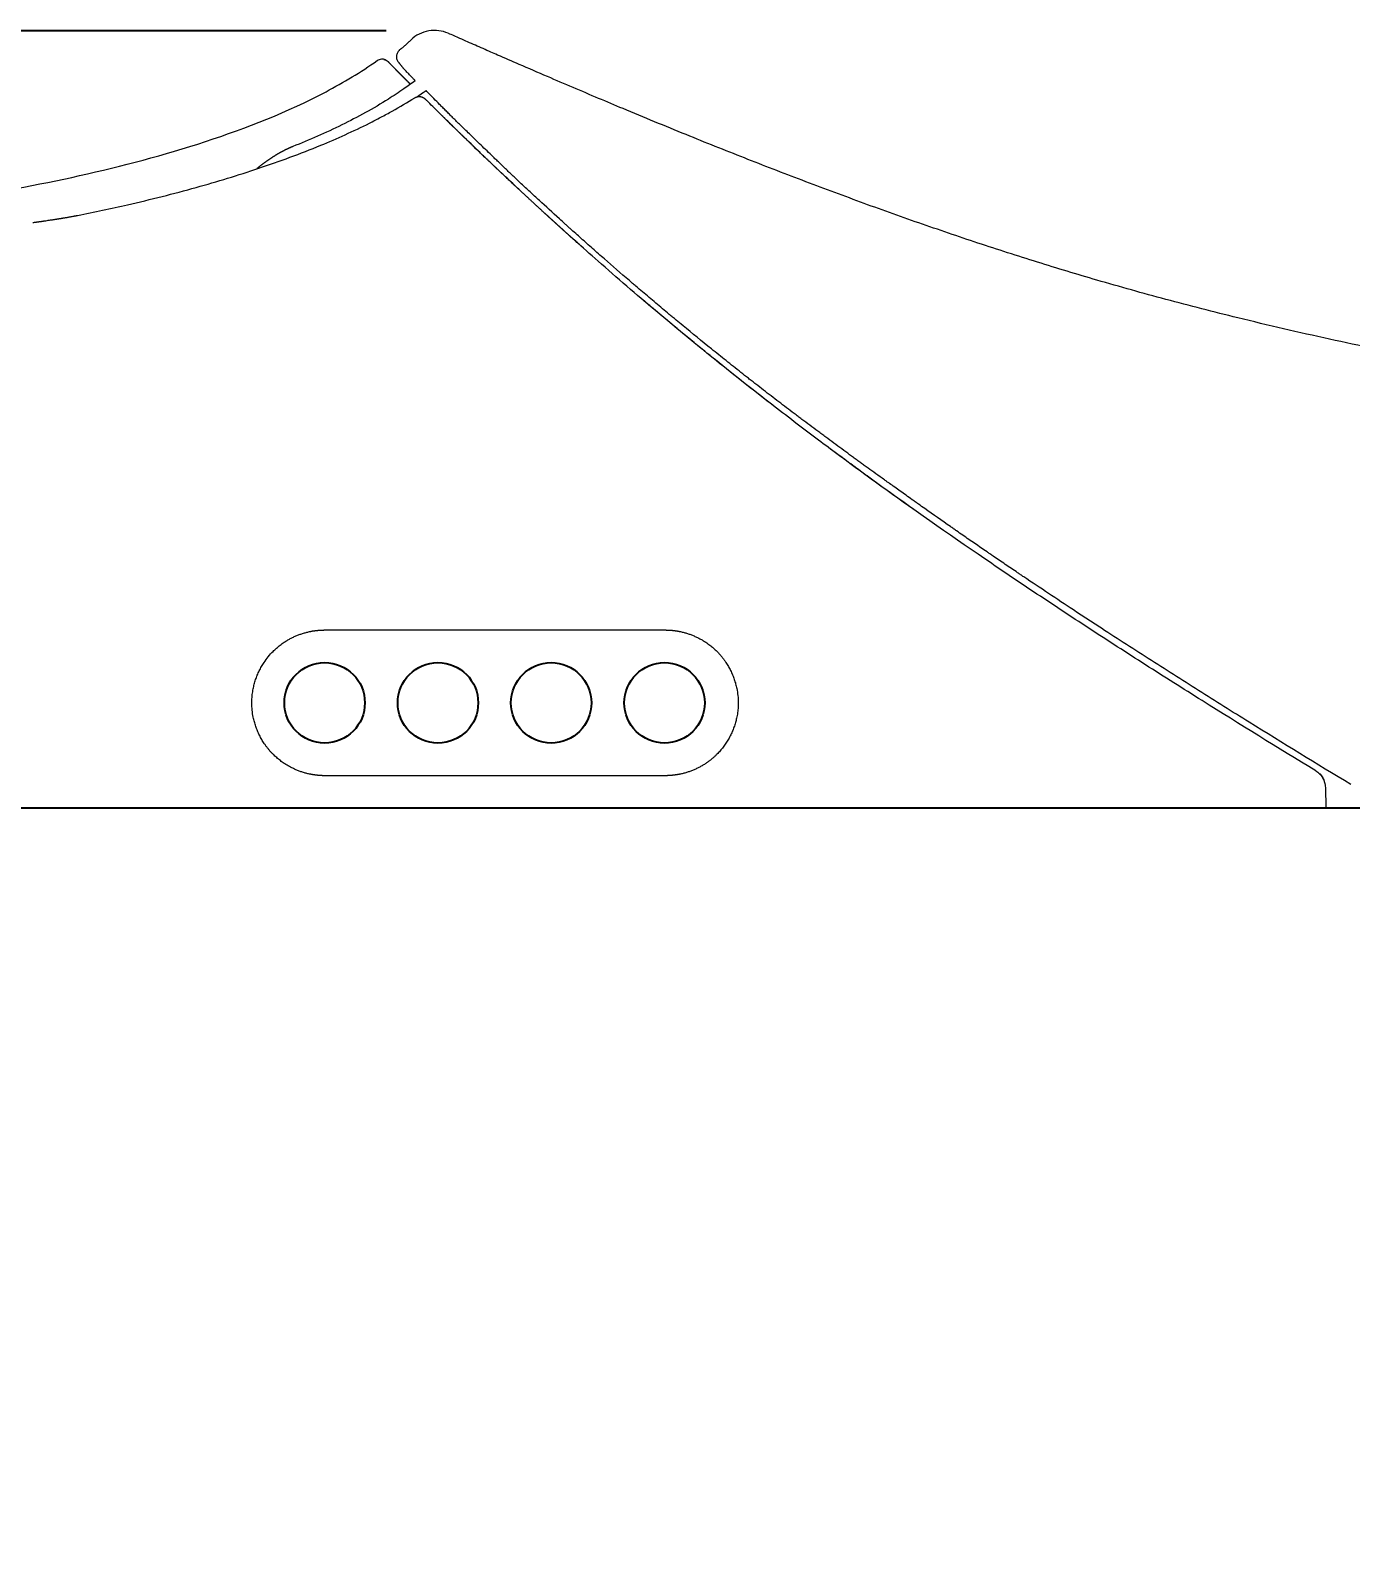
# Model space of a CAD drawing. Header units: millimetres. Extents: x 0 to 1800, y -67 to 2530.
# Drawn here: x 358.6 to 591.6, y 531 to 797.8 of the extents above; entities that cross this region are included whole.
import ezdxf

# ---------------------------------------------------------------- set-up
doc = ezdxf.new("R2010")
doc.units = ezdxf.units.MM
for name, color, linetype in [('내부선 및 부속', 4, 'Continuous'), ('외형선', 3, 'Continuous'), ('치수선', 7, 'Continuous')]:
    doc.layers.add(name, color=color, linetype=linetype)
doc.styles.add('____', font='')
doc.styles.get('____').set_extended_font_data('굴림')
doc.dimstyles.new('MSADIM', dxfattribs={"dimtxt": 33, "dimasz": 17, "dimexe": 10, "dimexo": 7.5, "dimgap": 10, "dimtad": 0, "dimtih": 1, "dimtoh": 1, "dimdec": 0, "dimzin": 1, "dimdsep": 46, "dimtxsty": '____', "dimcen": 11.25, "dimadec": 0, "dimazin": 0, "dimtfac": 1, "dimtdec": 0, "dimtix": 1, "dimtmove": 0, "dimatfit": 3, "dimfxl": 0, "dimtolj": 1, "dimtzin": 1, "dimarcsym": 0})

# ---------------------------------------------------------------- blocks, each defined once
blk = doc.blocks.new('*D1')
at = {"layer": '치수선', "color": 0, "linetype": 'Continuous', "lineweight": -2}
for p, q in [((421.43, 797.69), (87.74, 797.69)), ((97.74, 780.69), (97.74, 561.99)), ((97.74, 297.65), (97.74, 516.36)), ((216.7, 280.65), (87.74, 280.65))]:
    blk.add_line(p, q, dxfattribs=at)
at = {"layer": '치수선', "color": 0, "linetype": 'Continuous'}
for points in [[(94.91, 780.69), (100.57, 780.69), (97.74, 797.69)], [(94.91, 297.65), (100.57, 297.65), (97.74, 280.65)]]:
    blk.add_solid(points, dxfattribs=at)
at = {"layer": '치수선', "color": 0, "linetype": 'Continuous', "insert": (97.74, 539.17), "char_height": 25, "attachment_point": 5, "style": '____'}
blk.add_mtext('\\A1;520', dxfattribs=at)

msp = doc.modelspace()

# ---------------------------------------------------------------- linework, layer by layer
at = {"layer": '내부선 및 부속', "linetype": 'Continuous', "lineweight": 18}
for p, q in [((442.1, 772.3), (442.1, 772.3)), ((444.69, 769.87), (444.69, 769.87)), ((587.14, 664.22), (587.2, 660.65))]:
    msp.add_line(p, q, dxfattribs=at)
at = {"layer": '내부선 및 부속'}
msp.add_line((263.22, 660.65), (587.2, 660.65), dxfattribs=at)
for centre in [(410.55, 679.16), (430.55, 679.15), (450.53, 679.15), (470.53, 679.15)]:
    msp.add_circle(centre, 7.1, dxfattribs=at)
at = {"layer": '내부선 및 부속', "linetype": 'Continuous', "lineweight": 18}
for points, knots in [([(432.37, 797.26), (431.83, 797.5), (430.71, 797.81), (428.9, 797.78), (427.19, 797.21), (426.24, 796.53), (425.81, 796.13)], [0, 0, 0, 0, 0.244512, 0.5, 0.755488, 1, 1, 1, 1]), ([(862.59, 706.78), (859.32, 707.12), (851.85, 707.9), (840.31, 709.12), (828.07, 710.44), (816.2, 711.74), (804.66, 713.01), (793.47, 714.27), (782.62, 715.5), (771.34, 716.8), (759.9, 718.14), (748.58, 719.48), (738.46, 720.69), (729.53, 721.77), (721.16, 722.79), (712.8, 723.82), (703.8, 724.94), (694.16, 726.15), (683.74, 727.47), (672.5, 728.92), (660.42, 730.57), (647.49, 732.44), (633.73, 734.59), (619.13, 737.07), (603.73, 739.95), (587.8, 743.26), (572.8, 746.74), (559.13, 750.24), (547.35, 753.53), (536.3, 756.87), (525.83, 760.24), (515.42, 763.78), (505.08, 767.48), (494.81, 771.31), (484.57, 775.27), (474.03, 779.49), (465.47, 783.02), (458.83, 785.81), (454.39, 787.69), (449.72, 789.69), (445.29, 791.61), (441.95, 793.05), (439.37, 794.18), (437.15, 795.16), (434.66, 796.25), (433.08, 796.95), (432.4, 797.25)], [0, 0, 0, 0, 0.022269, 0.050971, 0.07875, 0.10579, 0.13204, 0.157512, 0.182203, 0.206113, 0.234597, 0.260384, 0.283444, 0.303774, 0.32138, 0.340683, 0.360941, 0.382911, 0.406604, 0.432198, 0.459788, 0.489359, 0.520848, 0.554324, 0.589827, 0.627124, 0.664724, 0.694303, 0.722873, 0.747717, 0.772631, 0.797519, 0.82234, 0.847125, 0.871876, 0.896888, 0.924115, 0.934723, 0.945745, 0.956861, 0.96915, 0.978549, 0.98152, 0.988266, 0.995007, 1, 1, 1, 1]), ([(257.97, 760.8), (271.63, 761.21), (300.63, 762.62), (344.76, 767.24), (382.49, 774.94), (407.26, 784.65), (416.94, 790.42), (419.81, 792.44)], [0, 0, 0, 0, 0.246189, 0.522496, 0.798803, 0.936957, 1, 1, 1, 1]), ([(421.32, 792.56), (421.2, 792.61), (420.96, 792.69), (420.57, 792.71), (420.17, 792.63), (419.93, 792.5), (419.81, 792.42)], [0, 0, 0, 0, 0.246382, 0.481009, 0.733632, 1, 1, 1, 1]), ([(423.74, 794.26), (423.6, 794.13), (423.42, 793.91), (423.28, 793.55), (423.22, 793.25), (423.22, 792.95), (423.31, 792.57), (423.44, 792.32), (423.56, 792.17)], [0, 0, 0, 0, 0.239819, 0.368593, 0.5, 0.631407, 0.760181, 1, 1, 1, 1]), ([(425.19, 788.78), (425.18, 788.79), (425.16, 788.81), (425.12, 788.85), (425.08, 788.88), (425.05, 788.92), (425.01, 788.96), (424.98, 788.99), (424.95, 789.02), (424.91, 789.06), (424.88, 789.09), (424.85, 789.12), (424.81, 789.16), (424.78, 789.19), (424.75, 789.22), (424.72, 789.25), (424.69, 789.28), (424.66, 789.31), (424.63, 789.34), (424.6, 789.37), (424.57, 789.4), (424.54, 789.43), (424.51, 789.46), (424.49, 789.49), (424.46, 789.51), (424.43, 789.54), (424.41, 789.57), (424.38, 789.59), (424.35, 789.62), (424.33, 789.64), (424.3, 789.67), (424.28, 789.69), (424.25, 789.72), (424.23, 789.74), (424.21, 789.77), (424.18, 789.79), (424.16, 789.81), (424.14, 789.84), (424.12, 789.86), (424.09, 789.88), (424.07, 789.9), (424.05, 789.92), (424.03, 789.95), (424.01, 789.97), (423.99, 789.99), (423.97, 790.01), (423.95, 790.03), (423.93, 790.05), (423.91, 790.07), (423.89, 790.08), (423.87, 790.1), (423.86, 790.12), (423.84, 790.14), (423.82, 790.16), (423.8, 790.18), (423.79, 790.19), (423.77, 790.21), (423.75, 790.23), (423.74, 790.24), (423.72, 790.26), (423.71, 790.27), (423.69, 790.29), (423.68, 790.3), (423.66, 790.32), (423.65, 790.33), (423.63, 790.35), (423.62, 790.36), (423.6, 790.38), (423.59, 790.39), (423.58, 790.4), (423.56, 790.42), (423.55, 790.43), (423.54, 790.44), (423.53, 790.45), (423.52, 790.47), (423.5, 790.48), (423.49, 790.49), (423.48, 790.5), (423.47, 790.51), (423.46, 790.52), (423.45, 790.53), (423.44, 790.54), (423.43, 790.55), (423.42, 790.56), (423.41, 790.57), (423.4, 790.58), (423.39, 790.59), (423.38, 790.6), (423.37, 790.61), (423.36, 790.62), (423.36, 790.63), (423.35, 790.64), (423.34, 790.64), (423.33, 790.65), (423.32, 790.66), (423.32, 790.67), (423.31, 790.67), (423.3, 790.68), (423.3, 790.69), (423.29, 790.69), (423.28, 790.7), (423.28, 790.71), (423.27, 790.71), (423.27, 790.72), (423.26, 790.72), (423.26, 790.73), (423.25, 790.73), (423.25, 790.74), (423.24, 790.74), (423.24, 790.75), (423.23, 790.75), (423.23, 790.76), (423.22, 790.76), (423.22, 790.76), (423.22, 790.77), (423.21, 790.77), (423.21, 790.78), (423.21, 790.78), (423.2, 790.78), (423.2, 790.78), (423.18, 790.8), (423.13, 790.86), (423.03, 790.95), (422.91, 791.08), (422.76, 791.24), (422.58, 791.41), (422.44, 791.56), (422.32, 791.67), (422.25, 791.75), (422.19, 791.81), (422.15, 791.85), (422.11, 791.89), (422.09, 791.91), (422.07, 791.93), (422.06, 791.95), (422.02, 791.98), (421.98, 792.02), (421.94, 792.07), (421.9, 792.1), (421.87, 792.13), (421.84, 792.16), (421.82, 792.18), (421.81, 792.2), (421.8, 792.2), (421.8, 792.21), (421.8, 792.21)], [0, 0, 0, 0, 0.006127, 0.012208, 0.018242, 0.024229, 0.03017, 0.036064, 0.041911, 0.047711, 0.053465, 0.059172, 0.064832, 0.070445, 0.076012, 0.081532, 0.087005, 0.092431, 0.097811, 0.103144, 0.10843, 0.11367, 0.118862, 0.124008, 0.129108, 0.13416, 0.139166, 0.144125, 0.149038, 0.153903, 0.158722, 0.163494, 0.16822, 0.172898, 0.17753, 0.182116, 0.186654, 0.191146, 0.195591, 0.199989, 0.204341, 0.208646, 0.212904, 0.217115, 0.22128, 0.225397, 0.229469, 0.233493, 0.237471, 0.241402, 0.245286, 0.249123, 0.252914, 0.256658, 0.260355, 0.264006, 0.26761, 0.271167, 0.274677, 0.278141, 0.281558, 0.284928, 0.288251, 0.291528, 0.294758, 0.297941, 0.301078, 0.304167, 0.30721, 0.310207, 0.313156, 0.316059, 0.318915, 0.321724, 0.324487, 0.327203, 0.329872, 0.332494, 0.33507, 0.337599, 0.340081, 0.342517, 0.344905, 0.347247, 0.349543, 0.351791, 0.353993, 0.356148, 0.358256, 0.360318, 0.362333, 0.364301, 0.366222, 0.368097, 0.369925, 0.371706, 0.37344, 0.375128, 0.376769, 0.378363, 0.379911, 0.381412, 0.382866, 0.384273, 0.385634, 0.386948, 0.388215, 0.389435, 0.390609, 0.391736, 0.392816, 0.393849, 0.394836, 0.395776, 0.396669, 0.397516, 0.398316, 0.399069, 0.399775, 0.400435, 0.401047, 0.41594, 0.440779, 0.475564, 0.520295, 0.574973, 0.639596, 0.674495, 0.704947, 0.730953, 0.752514, 0.769628, 0.782295, 0.78775, 0.796692, 0.809121, 0.84009, 0.871072, 0.896173, 0.921274, 0.946375, 0.971476, 0.982512, 0.993548, 1, 1, 1, 1]), ([(425.65, 788.32), (425.62, 788.35), (425.5, 788.46), (425.32, 788.65), (425.1, 788.87), (424.91, 789.06), (424.74, 789.23), (424.59, 789.39), (424.45, 789.52), (424.33, 789.64), (424.23, 789.74), (424.15, 789.83), (424.08, 789.9), (424.03, 789.95), (424.01, 789.97), (424, 789.98)], [0, 0, 0, 0, 0.031675, 0.118735, 0.205961, 0.293358, 0.374645, 0.455795, 0.536812, 0.617698, 0.698458, 0.779096, 0.859616, 0.940022, 1, 1, 1, 1]), ([(426.53, 788.9), (426.5, 788.93), (426.47, 788.96), (426.44, 788.99), (426.31, 789.13), (426.19, 789.26), (425.97, 789.49), (425.87, 789.59), (425.68, 789.78), (425.51, 789.97), (425.35, 790.13), (425.21, 790.28), (425.14, 790.35), (424.96, 790.54), (424.75, 790.76), (424.63, 790.89), (424.57, 790.94), (424.57, 790.95), (424.55, 790.97), (424.53, 790.99), (424.52, 790.99), (424.52, 790.99), (424.52, 790.99), (424.52, 790.99)], [-0.023789, -0.023789, -0.023789, -0.023789, 0, 0, 0, 0.102124, 0.102124, 0.191864, 0.191864, 0.281605, 0.371345, 0.371345, 0.461085, 0.461085, 0.640565, 0.820046, 0.820046, 0.864916, 0.864916, 0.909786, 0.999526, 0.999526, 1, 1, 1, 1]), ([(426.53, 788.9), (425.87, 788.41), (425.2, 787.93), (423.63, 786.84), (422.72, 786.24), (421.8, 785.66)], [0.0542677, 0.0542677, 0.0542677, 0.0542677, 0.4621708, 0.4621708, 1, 1, 1, 1]), ([(425.68, 788.29), (425.67, 788.3), (425.63, 788.34), (425.55, 788.41), (425.45, 788.51), (425.36, 788.61), (425.27, 788.69), (425.22, 788.75), (425.19, 788.78)], [0, 0, 0, 0, 0.039085, 0.259728, 0.466138, 0.658319, 0.836272, 1, 1, 1, 1]), ([(426.88, 786.07), (426.92, 786.1), (426.96, 786.12), (427, 786.15), (427, 786.15), (427, 786.15), (427, 786.15), (427, 786.16), (427.02, 786.17), (427.04, 786.18), (427.06, 786.2), (427.08, 786.21), (427.1, 786.23), (427.12, 786.24), (427.14, 786.26), (427.16, 786.27), (427.18, 786.29), (427.2, 786.3), (427.22, 786.32), (427.24, 786.33), (427.26, 786.35), (427.28, 786.36), (427.3, 786.38), (427.32, 786.39), (427.34, 786.4), (427.36, 786.42), (427.38, 786.43), (427.4, 786.45), (427.42, 786.46), (427.44, 786.48), (427.46, 786.49), (427.48, 786.51), (427.5, 786.52), (427.52, 786.54), (427.55, 786.55), (427.57, 786.56), (427.59, 786.58), (427.61, 786.59), (427.63, 786.61), (427.65, 786.62), (427.67, 786.64), (427.69, 786.65), (427.71, 786.67), (427.73, 786.68), (427.75, 786.69), (427.78, 786.71), (427.8, 786.72), (427.83, 786.74), (427.86, 786.77), (427.91, 786.8), (427.95, 786.83), (427.99, 786.85), (428.04, 786.88), (428.08, 786.91), (428.13, 786.94), (428.17, 786.97), (428.21, 786.99), (428.26, 787.02), (428.3, 787.05), (428.34, 787.08), (428.38, 787.1), (428.42, 787.13), (428.44, 787.14), (428.45, 787.15)], [-0.0739521, -0.0739521, -0.0739521, -0.0739521, 0, 0, 0, 0, 0, 0, 0.0125767, 0.0251351, 0.0376761, 0.0502009, 0.0627103, 0.0752055, 0.0876876, 0.1001575, 0.1126164, 0.1250652, 0.1375051, 0.1499371, 0.1623623, 0.1747818, 0.1871965, 0.1996076, 0.2120162, 0.2244233, 0.23683, 0.2492374, 0.2616465, 0.2740584, 0.2864742, 0.2988949, 0.3113216, 0.3237555, 0.3361974, 0.3486486, 0.36111, 0.3735828, 0.3860679, 0.3985665, 0.4110796, 0.4236082, 0.4361533, 0.4487161, 0.4612974, 0.4738985, 0.4865202, 0.4991637, 0.5256986, 0.5521589, 0.5785542, 0.6048942, 0.6311884, 0.6574466, 0.6836787, 0.7098944, 0.7361036, 0.7623162, 0.7885421, 0.814791, 0.8410728, 0.8673973, 0.8857914, 0.8857914, 0.8857914, 0.8857914]), ([(591.62, 664.76), (585.62, 668.38), (579.64, 672.04), (572.2, 676.67), (570.71, 677.59), (567.74, 679.45), (563.29, 682.25), (555.89, 686.95), (550.01, 690.75), (546.71, 692.9), (546.34, 693.14), (545.61, 693.62), (544.51, 694.34), (541.95, 696.02), (538.29, 698.45), (535.37, 700.4), (533.73, 701.5), (533.55, 701.63), (533.19, 701.87), (532.64, 702.24), (531.37, 703.1), (529.93, 704.08), (528.68, 704.93), (528.14, 705.3), (527.78, 705.54), (527.61, 705.66), (526.72, 706.27), (525.29, 707.25), (523.51, 708.48), (522.42, 709.23), (521.88, 709.61), (521.7, 709.74), (521.33, 710), (519.68, 711.15), (517.58, 712.63), (515.7, 713.95), (515.24, 714.28), (515.15, 714.35), (514.96, 714.48), (514.68, 714.67), (513.68, 715.39), (512.09, 716.52), (510.65, 717.55), (509.85, 718.12), (509.64, 718.27), (509.5, 718.37), (509.43, 718.42), (509.08, 718.67), (507.76, 719.61), (506.64, 720.42), (505.57, 721.2), (505.35, 721.35), (504.93, 721.66), (504.5, 721.97), (504.07, 722.29), (503.63, 722.61), (503.41, 722.77), (502.29, 723.59), (501.36, 724.27), (499.94, 725.32), (499.22, 725.85), (498.51, 726.38), (498.03, 726.73), (497.8, 726.91), (496.62, 727.78), (495.46, 728.65), (494.31, 729.51), (493.97, 729.77), (493.74, 729.94), (493.06, 730.45), (491.59, 731.57), (489.33, 733.29), (487.54, 734.68), (486.43, 735.54), (486.21, 735.72), (485.76, 736.06), (485.1, 736.58), (483.56, 737.8), (482.25, 738.83), (480.52, 740.21), (479.66, 740.9), (477.1, 742.96), (475.01, 744.67), (472.77, 746.52), (472.16, 747.02), (471.86, 747.27), (471.76, 747.36), (471.56, 747.52), (470.66, 748.27), (468.97, 749.69), (467.02, 751.34), (465.86, 752.32), (465.28, 752.82), (465.09, 752.98), (464.71, 753.31), (462.99, 754.78), (461.33, 756.22), (459.56, 757.77), (459.21, 758.07), (458.52, 758.68), (457.49, 759.59), (455.82, 761.08), (454.36, 762.38), (453.57, 763.1), (453.25, 763.39), (453.09, 763.53), (452.62, 763.96), (451.06, 765.37), (449.57, 766.74), (448.16, 768.04), (447.88, 768.29), (447.33, 768.8), (446.53, 769.55), (445.76, 770.27), (444.76, 771.2), (444.28, 771.65), (443.35, 772.53), (442.45, 773.38), (441.41, 774.38), (440.81, 774.96), (440.51, 775.24), (440.42, 775.33), (440.23, 775.52), (439.37, 776.35), (438.39, 777.3), (437.58, 778.08), (437.27, 778.39), (437.12, 778.54), (436.66, 778.98), (436.08, 779.54), (435.48, 780.13), (435.16, 780.44), (435.03, 780.56), (434.97, 780.62), (434.78, 780.8), (434.17, 781.39), (433.62, 781.94), (433.09, 782.47), (432.99, 782.57), (432.78, 782.78), (432.47, 783.08), (431.97, 783.58), (431.59, 783.97), (431.21, 784.34), (431.03, 784.53), (430.49, 785.07), (430.15, 785.41), (429.83, 785.74), (429.34, 786.24), (428.88, 786.71), (428.45, 787.15)], [0, 0, 0, 0, 0.0625, 0.0625, 0.078125, 0.078125, 0.09375, 0.125, 0.15625, 0.15625, 0.160156, 0.160156, 0.164063, 0.171875, 0.1875, 0.203125, 0.203125, 0.205078, 0.205078, 0.207031, 0.210938, 0.21875, 0.222656, 0.224609, 0.224609, 0.226563, 0.226563, 0.234375, 0.242188, 0.246094, 0.246094, 0.248047, 0.248047, 0.25, 0.265625, 0.269531, 0.269531, 0.270508, 0.270508, 0.271484, 0.273438, 0.28125, 0.289063, 0.291016, 0.291992, 0.291992, 0.292969, 0.292969, 0.296875, 0.3125, 0.3125, 0.316406, 0.316406, 0.320313, 0.324219, 0.324219, 0.328125, 0.328125, 0.34375, 0.34375, 0.351563, 0.355469, 0.355469, 0.359375, 0.359375, 0.375, 0.378906, 0.378906, 0.380859, 0.382813, 0.390625, 0.40625, 0.421875, 0.421875, 0.425781, 0.425781, 0.429688, 0.4375, 0.453125, 0.453125, 0.46875, 0.46875, 0.5, 0.507813, 0.511719, 0.511719, 0.513672, 0.513672, 0.515625, 0.53125, 0.546875, 0.554688, 0.554688, 0.558594, 0.558594, 0.5625, 0.59375, 0.59375, 0.601563, 0.601563, 0.609375, 0.625, 0.640625, 0.644531, 0.644531, 0.648438, 0.648438, 0.65625, 0.6875, 0.6875, 0.695313, 0.695313, 0.703125, 0.71875, 0.71875, 0.734375, 0.734375, 0.75, 0.765625, 0.773438, 0.773438, 0.777344, 0.777344, 0.78125, 0.8125, 0.820313, 0.820313, 0.828125, 0.828125, 0.84375, 0.859375, 0.863281, 0.863281, 0.867188, 0.867188, 0.875, 0.90625, 0.90625, 0.914063, 0.914063, 0.921875, 0.9375, 0.953125, 0.953125, 0.96875, 0.96875, 1, 1, 1, 1.047307, 1.047307, 1.047307, 1.047307]), ([(421.8, 785.66), (419.15, 783.99), (416.39, 782.48), (412.16, 780.4), (409.31, 779.09), (406.41, 777.88), (404.95, 777.29)], [0, 0, 0, 0, 0.5, 0.5, 0.75, 1, 1, 1, 1]), ([(418.44, 781.41), (419.12, 781.75), (419.8, 782.1), (421.15, 782.82), (421.82, 783.18), (423.83, 784.3), (425.14, 785.07), (426.44, 785.88)], [0, 0, 0, 0, 0.25, 0.25, 0.5, 0.5, 1, 1, 1, 1]), ([(426.44, 785.88), (426.44, 785.88), (426.46, 785.89), (426.47, 785.9), (426.49, 785.91), (426.51, 785.92), (426.53, 785.93), (426.55, 785.94), (426.56, 785.95), (426.58, 785.96), (426.6, 785.97), (426.62, 785.98), (426.64, 785.98), (426.66, 785.99), (426.68, 786), (426.7, 786.01), (426.72, 786.02), (426.75, 786.03), (426.77, 786.03), (426.79, 786.04), (426.81, 786.05), (426.83, 786.05), (426.86, 786.06), (426.88, 786.07), (426.9, 786.07), (426.93, 786.08), (426.95, 786.08), (426.98, 786.09), (427, 786.09), (427.03, 786.09), (427.05, 786.1), (427.08, 786.1), (427.1, 786.1), (427.13, 786.11), (427.15, 786.11), (427.18, 786.11), (427.2, 786.11), (427.23, 786.11), (427.26, 786.11), (427.28, 786.11), (427.31, 786.11), (427.34, 786.11), (427.37, 786.11), (427.39, 786.1), (427.42, 786.1), (427.45, 786.1), (427.48, 786.09), (427.5, 786.09), (427.53, 786.08), (427.56, 786.08), (427.59, 786.07), (427.62, 786.06), (427.64, 786.05), (427.67, 786.05), (427.7, 786.04), (427.73, 786.03), (427.76, 786.02), (427.79, 786.01), (427.81, 786), (427.84, 785.98), (427.87, 785.97), (427.9, 785.96), (427.92, 785.94), (427.95, 785.93), (427.98, 785.91), (428.01, 785.9), (428.03, 785.88), (428.06, 785.86), (428.09, 785.85), (428.11, 785.83), (428.14, 785.81), (428.17, 785.79), (428.19, 785.77), (428.22, 785.75), (428.24, 785.72), (428.27, 785.7), (428.28, 785.69), (428.29, 785.68)], [0, 0, 0, 0, 0.009894, 0.019882, 0.029962, 0.040136, 0.050402, 0.060762, 0.071214, 0.08176, 0.092399, 0.103131, 0.113957, 0.124876, 0.135888, 0.146994, 0.158193, 0.169486, 0.180871, 0.19235, 0.203922, 0.215587, 0.227345, 0.239196, 0.251139, 0.263176, 0.275305, 0.287526, 0.29984, 0.312247, 0.324746, 0.337339, 0.350024, 0.362803, 0.375674, 0.388638, 0.401696, 0.414846, 0.428089, 0.441424, 0.454852, 0.468373, 0.481986, 0.495692, 0.50949, 0.523379, 0.537362, 0.551436, 0.565603, 0.579862, 0.594215, 0.60866, 0.623199, 0.63783, 0.652554, 0.667371, 0.682282, 0.697284, 0.71238, 0.727568, 0.742848, 0.758221, 0.773685, 0.789242, 0.804891, 0.820631, 0.836465, 0.852392, 0.868412, 0.884526, 0.900735, 0.917039, 0.933438, 0.949934, 0.966525, 0.983214, 1, 1, 1, 1]), ([(433.29, 780.75), (433.02, 781.01), (432.44, 781.58), (431.54, 782.46), (430.57, 783.42), (429.58, 784.4), (428.82, 785.15), (428.4, 785.57), (428.29, 785.68)], [0, 0, 0, 0, 0.129752, 0.296719, 0.481912, 0.688694, 0.920326, 1, 1, 1, 1]), ([(434.47, 779.6), (434.45, 779.62), (434.41, 779.66), (434.35, 779.72), (434.28, 779.79), (434.22, 779.85), (434.16, 779.91), (434.09, 779.97), (434.03, 780.03), (433.97, 780.09), (433.91, 780.15), (433.84, 780.21), (433.78, 780.27), (433.72, 780.33), (433.66, 780.39), (433.6, 780.45), (433.54, 780.51), (433.48, 780.57), (433.41, 780.63), (433.35, 780.69), (433.29, 780.75), (433.23, 780.81), (433.17, 780.87), (433.11, 780.93), (433.05, 780.98), (433, 781.04), (432.94, 781.1), (432.88, 781.16), (432.82, 781.21), (432.76, 781.27), (432.7, 781.33), (432.64, 781.39), (432.59, 781.44), (432.53, 781.5), (432.47, 781.56), (432.41, 781.61), (432.36, 781.67), (432.3, 781.72), (432.24, 781.78), (432.18, 781.83), (432.13, 781.89), (432.07, 781.94), (432.02, 782), (431.96, 782.05), (431.9, 782.11), (431.85, 782.16), (431.79, 782.22), (431.74, 782.27), (431.68, 782.33), (431.63, 782.38), (431.57, 782.43), (431.52, 782.49), (431.47, 782.54), (431.41, 782.59), (431.36, 782.65), (431.31, 782.7), (431.25, 782.75), (431.2, 782.8), (431.15, 782.85), (431.11, 782.89), (431.09, 782.91)], [0, 0, 0, 0, 0.017251, 0.034501, 0.05175, 0.068999, 0.086248, 0.103496, 0.120744, 0.137991, 0.155238, 0.172484, 0.18973, 0.206976, 0.224221, 0.241466, 0.25871, 0.275954, 0.293198, 0.310442, 0.327685, 0.344927, 0.36217, 0.379412, 0.396653, 0.413895, 0.431136, 0.448377, 0.465618, 0.482858, 0.500098, 0.517338, 0.534578, 0.551817, 0.569057, 0.586296, 0.603535, 0.620773, 0.638012, 0.65525, 0.672489, 0.689727, 0.706965, 0.724202, 0.74144, 0.758678, 0.775915, 0.793153, 0.81039, 0.827628, 0.844865, 0.862102, 0.87934, 0.896577, 0.913814, 0.931051, 0.948288, 0.965526, 0.982763, 1, 1, 1, 1]), ([(366.96, 765.14), (369.91, 765.73), (376.93, 767.22), (387.62, 769.9), (399.01, 773.37), (409.22, 777.11), (415.63, 780), (418.44, 781.41)], [0, 0, 0, 0, 0.166742, 0.397086, 0.610067, 0.825812, 1, 1, 1, 1]), ([(454.76, 760.67), (454.73, 760.69), (454.68, 760.74), (454.6, 760.81), (454.52, 760.88), (454.44, 760.95), (454.36, 761.02), (454.28, 761.09), (454.21, 761.16), (454.13, 761.22), (454.06, 761.29), (453.98, 761.36), (453.91, 761.43), (453.84, 761.49), (453.76, 761.56), (453.69, 761.62), (453.62, 761.69), (453.55, 761.75), (453.48, 761.81), (453.41, 761.87), (453.34, 761.94), (453.27, 762), (453.2, 762.06), (453.14, 762.12), (453.07, 762.18), (453.01, 762.24), (452.94, 762.3), (452.88, 762.36), (452.81, 762.41), (452.75, 762.47), (452.69, 762.53), (452.62, 762.58), (452.56, 762.64), (452.5, 762.69), (452.44, 762.75), (452.38, 762.8), (452.32, 762.86), (452.26, 762.91), (452.2, 762.96), (452.15, 763.02), (452.09, 763.07), (452.03, 763.12), (451.98, 763.17), (451.92, 763.22), (451.87, 763.27), (451.81, 763.32), (451.76, 763.37), (451.7, 763.41), (451.65, 763.46), (451.6, 763.51), (451.55, 763.56), (451.5, 763.6), (451.45, 763.65), (451.4, 763.69), (451.35, 763.74), (451.3, 763.78), (451.25, 763.83), (451.2, 763.87), (451.15, 763.91), (451.11, 763.96), (451.06, 764), (451.02, 764.04), (450.97, 764.08), (450.93, 764.12), (450.88, 764.16), (450.84, 764.2), (450.8, 764.24), (450.75, 764.28), (450.71, 764.32), (450.67, 764.35), (450.63, 764.39), (450.59, 764.43), (450.55, 764.46), (450.51, 764.5), (450.47, 764.54), (450.43, 764.57), (450.39, 764.61), (450.36, 764.64), (450.32, 764.67), (450.28, 764.71), (450.25, 764.74), (450.21, 764.77), (450.18, 764.8), (450.14, 764.83), (450.11, 764.87), (450.08, 764.9), (450.04, 764.93), (450.01, 764.96), (449.98, 764.98), (449.95, 765.01), (449.92, 765.04), (449.89, 765.07), (449.86, 765.1), (449.83, 765.12), (449.8, 765.15), (449.77, 765.18), (449.74, 765.2), (449.71, 765.23), (449.69, 765.25), (449.66, 765.28), (449.63, 765.3), (449.61, 765.32), (449.58, 765.35), (449.56, 765.37), (449.53, 765.39), (449.51, 765.41), (449.49, 765.43), (449.46, 765.45), (449.32, 765.59), (449.05, 765.83), (448.67, 766.19), (448.27, 766.55), (447.88, 766.91), (447.48, 767.28), (447.07, 767.65), (446.67, 768.03), (446.26, 768.41), (445.85, 768.79), (445.53, 769.09), (445.29, 769.31), (445.14, 769.45), (444.97, 769.61), (444.78, 769.78), (444.58, 769.97), (444.36, 770.17), (444.13, 770.39), (443.89, 770.62), (443.63, 770.86), (443.36, 771.11), (443.07, 771.38), (442.78, 771.66), (442.47, 771.95), (442.09, 772.31), (441.65, 772.72), (441.18, 773.16), (440.76, 773.56), (440.38, 773.92), (440.05, 774.24), (439.75, 774.52), (439.45, 774.81), (439.07, 775.18), (438.53, 775.68), (437.85, 776.34), (437.28, 776.88), (436.89, 777.26), (436.69, 777.45), (436.5, 777.64), (436.34, 777.79), (436.22, 777.91), (436.13, 778), (436.02, 778.1), (435.91, 778.21), (435.79, 778.32), (435.66, 778.45), (435.53, 778.58), (435.4, 778.7), (435.29, 778.8), (435.2, 778.89), (435.12, 778.98), (435.03, 779.06), (434.94, 779.14), (434.86, 779.23), (434.77, 779.31), (434.68, 779.39), (434.6, 779.48), (434.52, 779.56), (434.44, 779.64), (434.35, 779.72), (434.27, 779.79), (434.19, 779.87), (434.11, 779.95), (434.03, 780.03), (433.96, 780.1), (433.88, 780.18), (433.8, 780.25), (433.73, 780.33), (433.65, 780.4), (433.58, 780.47), (433.5, 780.54), (433.43, 780.61), (433.36, 780.69), (433.31, 780.73), (433.29, 780.75)], [0, 0, 0, 0, 0.002477, 0.004937, 0.007382, 0.009811, 0.012224, 0.01462, 0.017001, 0.019366, 0.021716, 0.024049, 0.026366, 0.028667, 0.030952, 0.033222, 0.035475, 0.037713, 0.039934, 0.04214, 0.044329, 0.046503, 0.048661, 0.050803, 0.052928, 0.055038, 0.057132, 0.05921, 0.061272, 0.063318, 0.065348, 0.067362, 0.06936, 0.071342, 0.073308, 0.075258, 0.077192, 0.07911, 0.081012, 0.082899, 0.084769, 0.086623, 0.088461, 0.090283, 0.09209, 0.09388, 0.095654, 0.097412, 0.099155, 0.100881, 0.102591, 0.104285, 0.105964, 0.107626, 0.109272, 0.110903, 0.112517, 0.114115, 0.115697, 0.117264, 0.118814, 0.120348, 0.121867, 0.123369, 0.124855, 0.126325, 0.12778, 0.129218, 0.13064, 0.132046, 0.133436, 0.13481, 0.136169, 0.137511, 0.138837, 0.140147, 0.141441, 0.142719, 0.143981, 0.145227, 0.146457, 0.147671, 0.148869, 0.150051, 0.151217, 0.152367, 0.153501, 0.154619, 0.155721, 0.156807, 0.157877, 0.15893, 0.159968, 0.16099, 0.161996, 0.162985, 0.163959, 0.164917, 0.165858, 0.166784, 0.167694, 0.168587, 0.169465, 0.170326, 0.171172, 0.172001, 0.172815, 0.173612, 0.174394, 0.187949, 0.201806, 0.215965, 0.230424, 0.245184, 0.260246, 0.275609, 0.291274, 0.307241, 0.323511, 0.328986, 0.335148, 0.341998, 0.349536, 0.35776, 0.366673, 0.376273, 0.38656, 0.397536, 0.409199, 0.421549, 0.434587, 0.448313, 0.462726, 0.486515, 0.508543, 0.528812, 0.547322, 0.564073, 0.579064, 0.592296, 0.611036, 0.639608, 0.678015, 0.726263, 0.73832, 0.750375, 0.76243, 0.774484, 0.779953, 0.786064, 0.792816, 0.80021, 0.808245, 0.816922, 0.82624, 0.8362, 0.842501, 0.848802, 0.855102, 0.861403, 0.867704, 0.874005, 0.880306, 0.886606, 0.892907, 0.899208, 0.905508, 0.911809, 0.918109, 0.924409, 0.93071, 0.93701, 0.943309, 0.949609, 0.955909, 0.962208, 0.968507, 0.974806, 0.981105, 0.987404, 0.993702, 1, 1, 1, 1]), ([(445.21, 769.38), (444.93, 769.64), (443.78, 770.72), (442.7, 771.73), (440.35, 773.95), (438.95, 775.28), (436.47, 777.66), (435.39, 778.71), (434.47, 779.6)], [0, 0, 0, 0, 0.059089, 0.247271, 0.247271, 0.623636, 0.623636, 1, 1, 1, 1]), ([(404.95, 777.29), (404.93, 777.28), (404.89, 777.26), (404.82, 777.23), (404.75, 777.2), (404.68, 777.18), (404.61, 777.15), (404.55, 777.12), (404.48, 777.09), (404.41, 777.06), (404.34, 777.02), (404.27, 776.99), (404.19, 776.96), (404.12, 776.93), (404.05, 776.89), (403.98, 776.86), (403.91, 776.83), (403.83, 776.79), (403.76, 776.76), (403.68, 776.72), (403.61, 776.68), (403.53, 776.65), (403.46, 776.61), (403.38, 776.57), (403.31, 776.53), (403.23, 776.49), (403.15, 776.45), (403.07, 776.41), (403, 776.37), (402.92, 776.33), (402.84, 776.28), (402.76, 776.24), (402.68, 776.2), (402.6, 776.15), (402.52, 776.11), (402.44, 776.06), (402.36, 776.01), (402.27, 775.97), (402.19, 775.92), (402.11, 775.87), (402.03, 775.82), (401.94, 775.77), (401.86, 775.72), (401.78, 775.67), (401.69, 775.62), (401.61, 775.56), (401.52, 775.51), (401.44, 775.46), (401.35, 775.4), (401.27, 775.35), (401.18, 775.29), (401.09, 775.23), (401.01, 775.18), (400.92, 775.12), (400.83, 775.06), (400.74, 775), (400.66, 774.94), (400.57, 774.88), (400.48, 774.82), (400.39, 774.75), (400.3, 774.69), (400.21, 774.63), (400.12, 774.56), (400.03, 774.5), (399.94, 774.43), (399.85, 774.36), (399.76, 774.3), (399.66, 774.23), (399.57, 774.16), (399.48, 774.09), (399.39, 774.02), (399.29, 773.95), (399.2, 773.87), (399.11, 773.8), (399.01, 773.73), (398.92, 773.65), (398.83, 773.58), (398.73, 773.5), (398.64, 773.43), (398.59, 773.38), (398.56, 773.37)], [0, 0, 0, 0, 0.009532, 0.019149, 0.028852, 0.038642, 0.048517, 0.058477, 0.068523, 0.078655, 0.088873, 0.099176, 0.109564, 0.120038, 0.130597, 0.141242, 0.151972, 0.162787, 0.173688, 0.184675, 0.195746, 0.206904, 0.218146, 0.229475, 0.240889, 0.252389, 0.263974, 0.275645, 0.287402, 0.299245, 0.311174, 0.323189, 0.335291, 0.347478, 0.359752, 0.372113, 0.38456, 0.397095, 0.409716, 0.422424, 0.435219, 0.448102, 0.461072, 0.47413, 0.487276, 0.50051, 0.513832, 0.527242, 0.540741, 0.554328, 0.568004, 0.58177, 0.595624, 0.609569, 0.623602, 0.637726, 0.65194, 0.666243, 0.680638, 0.695123, 0.709699, 0.724365, 0.739124, 0.753973, 0.768914, 0.783948, 0.799073, 0.81429, 0.8296, 0.845003, 0.860498, 0.876087, 0.891769, 0.907544, 0.923413, 0.939375, 0.955432, 0.971583, 0.987828, 1, 1, 1, 1]), ([(359.07, 763.88), (359.13, 763.89), (359.25, 763.91), (359.43, 763.93), (359.6, 763.96), (359.77, 763.98), (359.94, 764), (360.1, 764.03), (360.26, 764.05), (360.41, 764.07), (360.56, 764.09), (360.71, 764.11), (360.85, 764.14), (360.99, 764.16), (361.12, 764.17), (361.25, 764.19), (361.47, 764.23), (361.78, 764.27), (362.17, 764.33), (362.48, 764.38), (362.73, 764.41), (362.91, 764.44), (363.06, 764.47), (363.18, 764.48), (363.27, 764.5), (363.36, 764.51), (363.45, 764.53), (363.53, 764.54), (363.63, 764.56), (363.73, 764.57), (363.85, 764.59), (363.97, 764.61), (364.12, 764.63), (364.27, 764.66), (364.44, 764.69), (364.62, 764.72), (364.81, 764.75), (365.02, 764.78), (365.23, 764.82), (365.46, 764.86), (365.71, 764.91), (366, 764.96), (366.27, 765.01), (366.47, 765.05), (366.58, 765.07), (366.66, 765.08), (366.71, 765.09), (366.77, 765.11), (366.86, 765.12), (366.92, 765.14), (366.96, 765.14)], [0, 0, 0, 0, 0.023254, 0.046003, 0.068246, 0.089987, 0.111224, 0.131959, 0.152193, 0.171925, 0.191156, 0.209887, 0.228116, 0.245845, 0.263072, 0.279799, 0.296025, 0.348063, 0.397467, 0.444238, 0.468306, 0.491802, 0.514724, 0.525883, 0.537041, 0.548199, 0.559358, 0.570517, 0.581676, 0.594781, 0.609466, 0.625733, 0.643584, 0.663024, 0.684055, 0.706684, 0.730917, 0.756757, 0.784212, 0.813292, 0.840882, 0.877127, 0.922093, 0.941613, 0.955351, 0.963291, 0.96782, 0.975443, 0.986167, 1, 1, 1, 1]), ([(455.64, 759.88), (455.45, 760.05), (454.96, 760.48), (454.34, 761.03), (453.91, 761.42), (453.78, 761.54)], [0, 0, 0, 0, 0.298271, 0.778578, 1, 1, 1, 1]), ([(469.02, 748.28), (467.27, 749.75), (463.75, 752.75), (458.99, 756.9), (456.06, 759.5), (454.76, 760.67)], [0, 0, 0, 0, 0.337603, 0.69496, 1, 1, 1, 1]), ([(489.63, 731.66), (485.85, 734.59), (482.27, 737.42), (475.49, 742.9), (472.29, 745.54), (468.36, 748.85), (467.46, 749.61), (466.57, 750.36)], [0, 0, 0, 0, 0.434028, 0.434028, 0.868056, 0.868056, 1, 1, 1, 1]), ([(506.57, 718.96), (505.76, 719.55), (503.93, 720.89), (500.97, 723.07), (497.57, 725.6), (493.79, 728.45), (489.57, 731.69), (484.99, 735.26), (480.31, 738.98), (475.88, 742.58), (472.15, 745.65), (469.93, 747.51), (469.02, 748.28)], [0, 0, 0, 0, 0.061284, 0.138675, 0.224845, 0.3211, 0.429291, 0.553391, 0.682963, 0.806072, 0.919211, 1, 1, 1, 1]), ([(585.46, 667.15), (578.74, 671.24), (572.04, 675.37), (562.04, 681.65), (558.71, 683.75), (552.08, 687.99), (545.47, 692.25), (538.9, 696.58), (532.36, 700.95), (529.1, 703.15), (519.36, 709.81), (512.93, 714.34), (506.57, 718.96)], [0, 0, 0, 0, 0.25, 0.25, 0.375, 0.375, 0.5, 0.625, 0.625, 0.75, 0.75, 1, 1, 1, 1]), ([(410.55, 666.31), (410.54, 666.31), (410.5, 666.31), (410.44, 666.31), (410.39, 666.31), (410.34, 666.31), (410.28, 666.31), (410.23, 666.31), (410.17, 666.31), (410.12, 666.31), (410.06, 666.32), (410.01, 666.32), (409.95, 666.32), (409.9, 666.32), (409.84, 666.33), (409.79, 666.33), (409.73, 666.33), (409.68, 666.34), (409.62, 666.34), (409.57, 666.35), (409.52, 666.35), (409.46, 666.35), (409.41, 666.36), (409.35, 666.36), (409.3, 666.37), (409.24, 666.38), (409.19, 666.38), (409.13, 666.39), (409.08, 666.39), (409.02, 666.4), (408.97, 666.41), (408.91, 666.41), (408.86, 666.42), (408.8, 666.43), (408.75, 666.44), (408.7, 666.44), (408.64, 666.45), (408.59, 666.46), (408.53, 666.47), (408.48, 666.48), (408.42, 666.49), (408.37, 666.5), (408.31, 666.51), (408.26, 666.52), (408.2, 666.53), (408.15, 666.54), (408.09, 666.55), (407.85, 666.6), (407.43, 666.69), (406.82, 666.86), (406.22, 667.06), (405.64, 667.29), (405.06, 667.54), (404.5, 667.82), (403.95, 668.13), (403.36, 668.5), (402.74, 668.95), (402.09, 669.48), (401.56, 669.97), (401.13, 670.41), (400.8, 670.78), (400.48, 671.17), (400.18, 671.58), (399.83, 672.08), (399.44, 672.7), (399.05, 673.44), (398.7, 674.21), (398.4, 675), (398.15, 675.8), (397.92, 676.76), (397.75, 677.86), (397.69, 678.87), (397.71, 679.62), (397.74, 680.12), (397.79, 680.63), (397.86, 681.13), (397.96, 681.73), (398.13, 682.44), (398.37, 683.25), (398.67, 684.04), (399.01, 684.81), (399.41, 685.55), (399.93, 686.4), (400.59, 687.31), (401.25, 688.04), (401.76, 688.53), (402.07, 688.81), (402.39, 689.08), (402.72, 689.35), (403.06, 689.6), (403.47, 689.88), (403.94, 690.18), (404.49, 690.49), (405.05, 690.77), (405.63, 691.03), (406.22, 691.25), (406.82, 691.45), (407.42, 691.62), (407.87, 691.72), (408.15, 691.78), (408.27, 691.8), (408.38, 691.82), (408.49, 691.84), (408.61, 691.86), (408.72, 691.87), (408.84, 691.89), (408.95, 691.9), (409.07, 691.92), (409.18, 691.93), (409.29, 691.94), (409.41, 691.95), (409.52, 691.96), (409.64, 691.97), (409.75, 691.98), (409.87, 691.99), (409.98, 691.99), (410.1, 692), (410.21, 692), (410.32, 692), (410.44, 692), (410.52, 692.01), (410.55, 692.01)], [0, 0, 0, 0, 0.001356, 0.002712, 0.004068, 0.005424, 0.006781, 0.008138, 0.009495, 0.010852, 0.01221, 0.013567, 0.014926, 0.016284, 0.017643, 0.019002, 0.020362, 0.021722, 0.023083, 0.024444, 0.025806, 0.027168, 0.028531, 0.029894, 0.031258, 0.032623, 0.033988, 0.035354, 0.03672, 0.038088, 0.039456, 0.040825, 0.042194, 0.043565, 0.044936, 0.046308, 0.047681, 0.049055, 0.05043, 0.051805, 0.053182, 0.05456, 0.055939, 0.057319, 0.058699, 0.060081, 0.061464, 0.062849, 0.078401, 0.093984, 0.109631, 0.125375, 0.140949, 0.156511, 0.172095, 0.187735, 0.208556, 0.229291, 0.250026, 0.26239, 0.274791, 0.28725, 0.299786, 0.31242, 0.333218, 0.354027, 0.374932, 0.395871, 0.416672, 0.437417, 0.468802, 0.499725, 0.512145, 0.524564, 0.537, 0.54947, 0.561992, 0.582789, 0.603556, 0.624365, 0.645285, 0.666105, 0.686899, 0.718401, 0.749665, 0.760095, 0.770519, 0.780947, 0.791391, 0.801861, 0.812367, 0.82796, 0.843533, 0.859124, 0.874769, 0.890419, 0.906016, 0.921599, 0.937205, 0.940083, 0.942958, 0.945829, 0.948697, 0.951561, 0.954422, 0.957281, 0.960137, 0.962991, 0.965842, 0.968693, 0.971541, 0.974388, 0.977235, 0.98008, 0.982925, 0.98577, 0.988615, 0.99146, 0.994306, 0.997152, 1, 1, 1, 1]), ([(410.55, 692.01), (410.77, 692.01), (411.2, 692.01), (411.85, 692.01), (412.5, 692.01), (413.15, 692.01), (413.8, 692.01), (414.44, 692.01), (415.09, 692.01), (415.74, 692.01), (416.38, 692.01), (417.03, 692.01), (417.67, 692.01), (418.32, 692.01), (418.96, 692.01), (419.61, 692.01), (420.25, 692.01), (420.9, 692.01), (421.54, 692.01), (422.18, 692.01), (422.82, 692.01), (423.46, 692.01), (424.11, 692.01), (424.75, 692.01), (425.39, 692.01), (426.03, 692.01), (426.67, 692.01), (427.3, 692.01), (427.94, 692.01), (428.58, 692.01), (429.22, 692.01), (429.86, 692.01), (430.49, 692.01), (431.13, 692.01), (431.77, 692.01), (432.4, 692.01), (433.04, 692.01), (433.67, 692.01), (434.31, 692.01), (434.94, 692.01), (435.57, 692.01), (436.21, 692.01), (436.84, 692.01), (437.47, 692.01), (438.1, 692.01), (438.73, 692.01), (439.36, 692.01), (439.99, 692.01), (440.62, 692.01), (441.25, 692.01), (441.88, 692.01), (442.51, 692.01), (443.35, 692.01), (444.4, 692.01), (445.67, 692.01), (446.93, 692.01), (448.2, 692.01), (449.46, 692.01), (450.72, 692.01), (451.98, 692.01), (453.24, 692.01), (454.5, 692.01), (455.76, 692.01), (457.01, 692.01), (458.27, 692.01), (459.53, 692.01), (460.78, 692.01), (462.03, 692.01), (463.29, 692.01), (464.54, 692.01), (465.79, 692.01), (467.04, 692.01), (468.29, 692.01), (469.53, 692.01), (470.35, 692.01), (470.76, 692.01)], [0, 0, 0, 0, 0.0099731, 0.0199396, 0.0298995, 0.0398528, 0.0497995, 0.0597395, 0.0696729, 0.0795996, 0.0895196, 0.099433, 0.1093396, 0.1192396, 0.1291329, 0.1390194, 0.1488992, 0.1587722, 0.1686385, 0.178498, 0.1883507, 0.1981967, 0.2080358, 0.2178682, 0.2276937, 0.2375124, 0.2473242, 0.2571292, 0.2669274, 0.2767186, 0.286503, 0.2962805, 0.3060511, 0.3158148, 0.3255716, 0.3353214, 0.3450643, 0.3548003, 0.3645293, 0.3742513, 0.3839664, 0.3936745, 0.4033756, 0.4130697, 0.4227567, 0.4324368, 0.4421098, 0.4517758, 0.4614348, 0.4710867, 0.4807315, 0.4903693, 0.5, 0.5193986, 0.5387846, 0.5581576, 0.5775178, 0.596865, 0.6161991, 0.6355201, 0.6548277, 0.674122, 0.6934028, 0.7126702, 0.7319239, 0.7511638, 0.77039, 0.7896024, 0.8088008, 0.8279851, 0.8471553, 0.8663114, 0.8854532, 0.9045806, 0.9232256, 0.9232256, 0.9232256, 0.9232256]), ([(470.68, 692.01), (470.7, 692.01), (470.74, 692.01), (470.79, 692.01), (470.85, 692), (470.9, 692), (470.96, 692), (471.01, 692), (471.07, 692), (471.12, 692), (471.18, 692), (471.23, 691.99), (471.29, 691.99), (471.34, 691.99), (471.4, 691.99), (471.45, 691.98), (471.51, 691.98), (471.56, 691.97), (471.62, 691.97), (471.67, 691.97), (471.73, 691.96), (471.78, 691.96), (471.84, 691.95), (471.89, 691.95), (471.95, 691.94), (472, 691.94), (472.05, 691.93), (472.11, 691.92), (472.16, 691.92), (472.22, 691.91), (472.27, 691.9), (472.33, 691.9), (472.38, 691.89), (472.44, 691.88), (472.49, 691.87), (472.55, 691.87), (472.6, 691.86), (472.66, 691.85), (472.71, 691.84), (472.76, 691.83), (472.82, 691.82), (472.87, 691.81), (472.93, 691.8), (472.98, 691.79), (473.04, 691.78), (473.09, 691.77), (473.15, 691.76), (473.39, 691.71), (473.82, 691.62), (474.42, 691.45), (475.02, 691.25), (475.61, 691.02), (476.19, 690.76), (476.75, 690.48), (477.3, 690.17), (477.89, 689.8), (478.51, 689.35), (479.16, 688.82), (479.69, 688.33), (480.11, 687.89), (480.45, 687.51), (480.76, 687.12), (481.07, 686.72), (481.42, 686.21), (481.8, 685.59), (482.2, 684.85), (482.54, 684.08), (482.84, 683.29), (483.09, 682.49), (483.32, 681.54), (483.49, 680.43), (483.54, 679.42), (483.53, 678.67), (483.5, 678.17), (483.45, 677.68), (483.38, 677.18), (483.27, 676.57), (483.1, 675.86), (482.86, 675.06), (482.56, 674.27), (482.22, 673.5), (481.82, 672.76), (481.38, 672.04), (480.89, 671.35), (480.36, 670.69), (479.86, 670.16), (479.42, 669.73), (479.04, 669.39), (478.65, 669.07), (478.24, 668.76), (477.79, 668.45), (477.29, 668.14), (476.74, 667.83), (476.18, 667.54), (475.6, 667.29), (475.02, 667.06), (474.42, 666.86), (473.81, 666.69), (473.37, 666.59), (473.09, 666.54), (472.98, 666.52), (472.87, 666.5), (472.76, 666.48), (472.65, 666.46), (472.54, 666.44), (472.43, 666.43), (472.33, 666.41), (472.22, 666.4), (472.11, 666.39), (472, 666.38), (471.89, 666.36), (471.78, 666.35), (471.67, 666.35), (471.56, 666.34), (471.45, 666.33), (471.34, 666.32), (471.23, 666.32), (471.12, 666.31), (471.01, 666.31), (470.9, 666.31), (470.79, 666.31), (470.72, 666.31), (470.68, 666.31), (470.68, 666.31), (470.68, 666.31), (470.68, 666.31), (470.65, 666.31), (470.62, 666.31), (470.58, 666.31)], [0, 0, 0, 0, 0.001368, 0.002736, 0.004104, 0.005471, 0.006837, 0.008204, 0.009569, 0.010935, 0.0123, 0.013665, 0.015029, 0.016394, 0.017758, 0.019122, 0.020486, 0.021849, 0.023213, 0.024576, 0.02594, 0.027303, 0.028667, 0.030031, 0.031394, 0.032758, 0.034122, 0.035486, 0.036851, 0.038215, 0.03958, 0.040945, 0.042311, 0.043677, 0.045043, 0.046409, 0.047776, 0.049144, 0.050512, 0.05188, 0.053249, 0.054619, 0.055989, 0.05736, 0.058732, 0.060104, 0.061477, 0.062851, 0.078532, 0.094154, 0.109757, 0.125379, 0.141077, 0.156677, 0.172218, 0.187739, 0.208662, 0.229393, 0.250022, 0.262441, 0.274868, 0.287324, 0.299828, 0.312401, 0.333196, 0.354002, 0.374905, 0.395775, 0.416577, 0.4374, 0.468669, 0.499731, 0.512097, 0.524486, 0.53692, 0.549421, 0.562011, 0.582737, 0.603493, 0.624381, 0.645255, 0.666063, 0.686906, 0.70794, 0.728833, 0.749691, 0.762216, 0.774729, 0.78725, 0.799801, 0.812402, 0.827996, 0.843569, 0.859157, 0.874797, 0.890419, 0.906007, 0.921594, 0.937216, 0.939954, 0.94269, 0.945424, 0.948156, 0.950887, 0.953617, 0.956346, 0.959074, 0.961801, 0.964527, 0.967253, 0.969979, 0.972704, 0.97543, 0.978156, 0.980883, 0.983611, 0.986339, 0.989068, 0.991799, 0.994531, 0.997265, 1, 1, 1, 1.000002, 1.000002, 1.000002, 1.002344, 1.002344, 1.002344, 1.002344]), ([(585.46, 667.15), (585.59, 667.07), (585.71, 666.99), (585.94, 666.81), (586.04, 666.71), (586.25, 666.5), (586.35, 666.38), (586.52, 666.15), (586.6, 666.03), (586.75, 665.77), (586.81, 665.64), (586.93, 665.37), (586.98, 665.23), (587.05, 664.95), (587.08, 664.8), (587.13, 664.51), (587.14, 664.37), (587.14, 664.22)], [0, 0, 0, 0, 0.125, 0.125, 0.25, 0.25, 0.375, 0.375, 0.5, 0.5, 0.625, 0.625, 0.75, 0.75, 0.875, 0.875, 1, 1, 1, 1]), ([(585.46, 667.15), (585.57, 667.08), (585.68, 667), (585.9, 666.84), (586, 666.74), (586.21, 666.54), (586.3, 666.44), (586.48, 666.21), (586.57, 666.08), (586.72, 665.83), (586.79, 665.69), (586.91, 665.41), (586.96, 665.27), (587.05, 664.98), (587.08, 664.83), (587.12, 664.52), (587.14, 664.37), (587.14, 664.22)], [0, 0, 0, 0, 0.125, 0.125, 0.25, 0.25, 0.375, 0.375, 0.5, 0.5, 0.625, 0.625, 0.75, 0.75, 0.875, 0.875, 1, 1, 1, 1]), ([(470.58, 666.31), (470.5, 666.31), (470.21, 666.31), (469.72, 666.31), (469.11, 666.31), (468.5, 666.31), (467.9, 666.31), (467.29, 666.31), (466.69, 666.31), (466.08, 666.31), (465.47, 666.31), (464.87, 666.31), (464.26, 666.31), (463.65, 666.31), (463.05, 666.31), (462.44, 666.31), (461.83, 666.31), (461.22, 666.31), (460.62, 666.31), (460.01, 666.31), (459.4, 666.31), (458.8, 666.31), (458.19, 666.31), (457.58, 666.31), (456.97, 666.31), (456.36, 666.31), (455.76, 666.31), (455.15, 666.31), (454.54, 666.31), (453.93, 666.31), (453.32, 666.31), (452.71, 666.31), (452.11, 666.31), (451.5, 666.31), (450.89, 666.31), (450.28, 666.31), (449.67, 666.31), (449.06, 666.31), (448.45, 666.31), (447.84, 666.31), (447.23, 666.31), (446.63, 666.31), (446.02, 666.31), (445.41, 666.31), (444.8, 666.31), (444.19, 666.31), (443.58, 666.31), (442.97, 666.31), (442.36, 666.31), (441.75, 666.31), (441.14, 666.31), (440.53, 666.31), (439.92, 666.31), (439.31, 666.31), (438.7, 666.31), (438.09, 666.31), (437.48, 666.31), (436.87, 666.31), (436.26, 666.31), (435.64, 666.31), (435.03, 666.31), (434.42, 666.31), (433.81, 666.31), (433.2, 666.31), (432.59, 666.31), (431.98, 666.31), (431.37, 666.31), (430.76, 666.31), (430.15, 666.31), (429.53, 666.31), (428.92, 666.31), (428.31, 666.31), (427.7, 666.31), (427.09, 666.31), (426.48, 666.31), (425.86, 666.31), (425.25, 666.31), (424.64, 666.31), (424.03, 666.31), (423.42, 666.31), (422.81, 666.31), (422.19, 666.31), (421.58, 666.31), (420.97, 666.31), (420.36, 666.31), (419.74, 666.31), (419.13, 666.31), (418.52, 666.31), (417.91, 666.31), (417.29, 666.31), (416.68, 666.31), (416.07, 666.31), (415.46, 666.31), (414.84, 666.31), (414.23, 666.31), (413.62, 666.31), (413.01, 666.31), (412.39, 666.31), (411.78, 666.31), (411.17, 666.31), (410.76, 666.31), (410.55, 666.31)], [0.0794328, 0.0794328, 0.0794328, 0.0794328, 0.0834369, 0.0927165, 0.1019978, 0.1112808, 0.1205655, 0.129852, 0.1391401, 0.14843, 0.1577215, 0.1670148, 0.1763097, 0.1856063, 0.1949045, 0.2042044, 0.213506, 0.2228092, 0.232114, 0.2414205, 0.2507286, 0.2600383, 0.2693496, 0.2786626, 0.2879771, 0.2972932, 0.3066109, 0.3159302, 0.325251, 0.3345734, 0.3438973, 0.3532228, 0.3625499, 0.3718784, 0.3812085, 0.3905401, 0.3998733, 0.4092079, 0.418544, 0.4278816, 0.4372207, 0.4465613, 0.4559033, 0.4652468, 0.4745918, 0.4839382, 0.493286, 0.5026353, 0.511986, 0.5213381, 0.5306916, 0.5400465, 0.5494028, 0.5587605, 0.5681196, 0.5774801, 0.5868419, 0.5962051, 0.6055696, 0.6149355, 0.6243027, 0.6336712, 0.6430411, 0.6524123, 0.6617847, 0.6711585, 0.6805336, 0.6899099, 0.6992876, 0.7086665, 0.7180466, 0.7274281, 0.7368107, 0.7461946, 0.7555797, 0.7649661, 0.7743537, 0.7837424, 0.7931324, 0.8025236, 0.8119159, 0.8213095, 0.8307042, 0.8401, 0.8494971, 0.8588952, 0.8682945, 0.877695, 0.8870965, 0.8964992, 0.905903, 0.9153079, 0.9247138, 0.9341209, 0.943529, 0.9529382, 0.9623485, 0.9717598, 0.9811722, 0.9905856, 1, 1, 1, 1]), ([(358.6, 660.65), (370.39, 660.65), (400.34, 660.65), (448.68, 660.65), (503.34, 660.65), (549.05, 660.65), (576.37, 660.65), (585.74, 660.65)], [0, 0, 0, 0, 0.156405, 0.395683, 0.634962, 0.87424, 1, 1, 1, 1]), ([(585.74, 660.65), (585.83, 660.65), (585.93, 660.65), (586.07, 660.65), (586.12, 660.65), (586.19, 660.65), (586.21, 660.65), (586.26, 660.65), (586.28, 660.65), (586.39, 660.65), (586.47, 660.65), (586.59, 660.65), (586.63, 660.65), (586.71, 660.65), (586.74, 660.65), (586.84, 660.65), (586.9, 660.65), (586.97, 660.65), (586.98, 660.65), (587.01, 660.65), (587.02, 660.65), (587.05, 660.65), (587.09, 660.65), (587.12, 660.65), (587.15, 660.65), (587.15, 660.65), (587.16, 660.65), (587.17, 660.65), (587.19, 660.65), (587.2, 660.65), (587.2, 660.65)], [0, 0, 0, 0, 0.125074, 0.125074, 0.187611, 0.187611, 0.21888, 0.21888, 0.250149, 0.250149, 0.375223, 0.375223, 0.43776, 0.43776, 0.500297, 0.500297, 0.625371, 0.625371, 0.65664, 0.65664, 0.687908, 0.687908, 0.750446, 0.812983, 0.812983, 0.844251, 0.844251, 0.87552, 0.87552, 1, 1, 1, 1])]:
    msp.add_open_spline(points, degree=3, knots=knots, dxfattribs=at)
for points, degree in [([(425.81, 796.14), (424.83, 795.14), (423.72, 794.28)], 2), ([(423.56, 792.18), (424.04, 791.58), (424.53, 790.99)], 2), ([(514.52, 713.24), (509.48, 716.81), (504.48, 720.44), (499.53, 724.14)], 3)]:
    msp.add_open_spline(points, degree=degree, dxfattribs=at)
for points, weights in [([(420.97, 792.68), (421.26, 792.62), (421.53, 792.48), (421.75, 792.26)], [1.13992866854, 1.06138646101, 1.0159086628, 1.00349527392]), ([(366.97, 765.08), (366.96, 765.14), (366.95, 765.17), (366.96, 765.14)], [1.17557128235, 1.09714513281, 1.04499318733, 1.0191154459])]:
    msp.add_rational_spline(points, weights, degree=3, dxfattribs=at)
at = {"layer": '외형선', "linetype": 'Continuous'}
msp.add_line((249.2, 660.65), (939.2, 660.65), dxfattribs=at)

# ---------------------------------------------------------------- dimensions: what is measured, and where the dimension line sits
at = {"layer": '치수선', "linetype": 'Continuous'}
dim = msp.add_linear_dim(base=(97.74, 797.69), p1=(224.2, 280.65), p2=(428.93, 797.69), angle=90, text='520', dimstyle='MSADIM', override={"dimtxt": 25}, dxfattribs=at)
dim.commit()
dim.dimension.update_dxf_attribs({"geometry": '*D1', "text_midpoint": (97.74, 539.17)})

doc.saveas('drawing.dxf')
